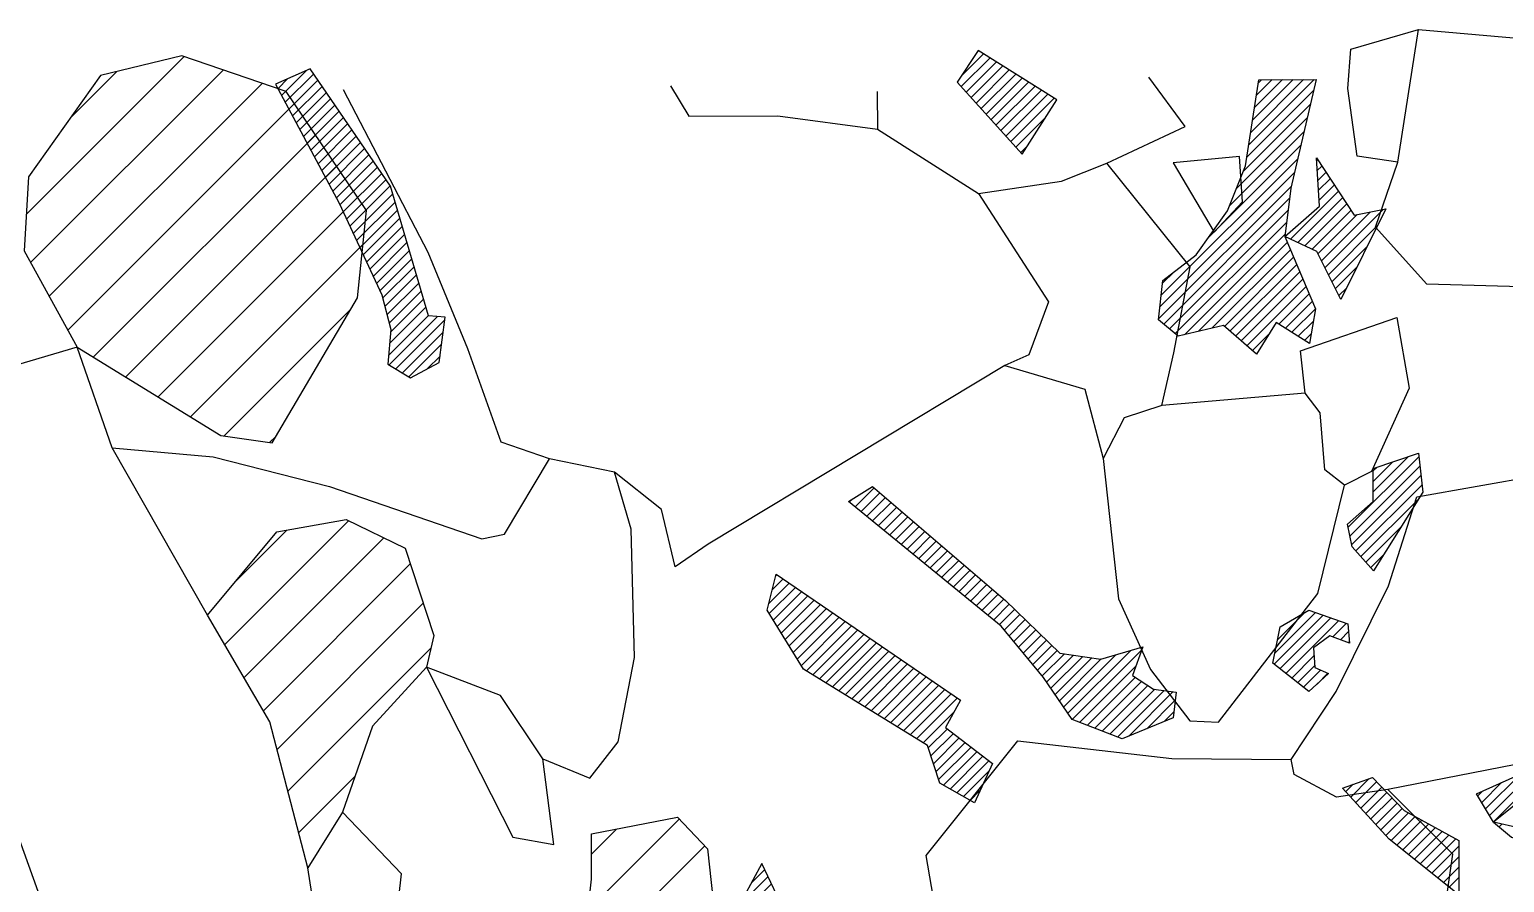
# Model space of a CAD drawing. Header units: metres. Extents: x -0.1 to 2, y -20.9 to -18.49.
# Drawn here: x 1.0036 to 1.5013, y -18.7744 to -18.4865 of the extents above; entities that cross this region are included whole.
import ezdxf

# ---------------------------------------------------------------- set-up
doc = ezdxf.new("R2010")
doc.units = ezdxf.units.M
doc.header["$LTSCALE"] = 25
doc.header["$MEASUREMENT"] = 0
doc.layers.get('0').update_dxf_attribs({"linetype": 'CONTINUOUS'})
for name, color, linetype in [('FEUER', 1, 'CONTINUOUS'), ('KNOCHEN', 2, 'CONTINUOUS'), ('KNOCHENSCHRAFF', 2, 'CONTINUOUS'), ('STEINE', 4, 'CONTINUOUS')]:
    doc.layers.add(name, color=color, linetype=linetype)

# ---------------------------------------------------------------- blocks, each defined once
blk = doc.blocks.new('*X14')
at = {"color": 0}
for p, q in [((131.795, -1850.225), (132.551, -1849.469)), ((131.797, -1850.577), (132.768, -1849.606)), ((108.868, -1850.879), (109.712, -1850.034)), ((131.965, -1850.763), (132.985, -1849.743)), ((132.132, -1850.949), (133.202, -1849.879)), ((132.3, -1851.135), (133.418, -1850.016)), ((108.745, -1850.648), (109.083, -1850.31)), ((108.991, -1851.109), (109.947, -1850.153)), ((109.114, -1851.339), (110.091, -1850.363)), ((109.238, -1851.569), (110.235, -1850.572)), ((132.468, -1851.321), (133.635, -1850.153)), ((132.635, -1851.507), (133.852, -1850.29)), ((132.803, -1851.692), (134.069, -1850.426)), ((132.97, -1851.878), (134.286, -1850.563)), ((141.498, -1852.543), (143.701, -1850.34)), ((141.563, -1852.124), (143.346, -1850.341)), ((141.628, -1851.706), (142.992, -1850.342)), ((141.693, -1851.288), (142.637, -1850.343)), ((141.757, -1850.869), (142.283, -1850.344)), ((141.822, -1850.451), (141.928, -1850.345)), ((109.361, -1851.8), (110.378, -1850.782)), ((109.484, -1852.03), (110.522, -1850.992)), ((133.138, -1852.064), (134.503, -1850.7)), ((133.305, -1852.25), (134.719, -1850.836)), ((133.473, -1852.436), (134.936, -1850.973)), ((141.434, -1852.961), (143.686, -1850.708)), ((109.608, -1852.26), (110.665, -1851.202)), ((109.731, -1852.49), (110.809, -1851.412)), ((109.854, -1852.721), (110.953, -1851.622)), ((133.641, -1852.622), (134.651, -1851.612)), ((141.316, -1853.432), (143.579, -1851.169)), ((109.977, -1852.951), (111.096, -1851.832)), ((110.101, -1853.181), (111.24, -1852.042)), ((140.851, -1854.604), (143.364, -1852.091)), ((141.083, -1854.018), (143.472, -1851.63)), ((110.224, -1853.412), (111.383, -1852.252)), ((110.347, -1853.642), (111.527, -1852.462)), ((133.808, -1852.808), (134.036, -1852.58)), ((140.141, -1855.668), (143.257, -1852.552)), ((110.471, -1853.872), (111.67, -1852.672)), ((110.594, -1854.102), (111.814, -1852.882)), ((110.717, -1854.333), (111.958, -1853.092)), ((138.547, -1857.616), (143.149, -1853.013)), ((143.786, -1853.083), (143.821, -1853.048)), ((110.838, -1854.566), (112.101, -1853.302)), ((110.95, -1854.807), (112.245, -1853.512)), ((138.502, -1858.014), (143.042, -1853.474)), ((143.808, -1853.415), (143.962, -1853.261)), ((143.83, -1853.747), (144.103, -1853.474)), ((111.061, -1855.049), (112.388, -1853.722)), ((111.173, -1855.291), (112.532, -1853.932)), ((138.457, -1858.413), (142.935, -1853.935)), ((142.911, -1855.726), (144.526, -1854.112)), ((143.852, -1854.079), (144.244, -1853.686)), ((143.873, -1854.41), (144.385, -1853.899)), ((111.285, -1855.532), (112.616, -1854.202)), ((111.397, -1855.774), (112.696, -1854.475)), ((138.629, -1858.594), (142.876, -1854.347)), ((143.152, -1855.839), (144.666, -1854.324)), ((143.392, -1855.953), (144.807, -1854.537)), ((111.509, -1856.016), (112.776, -1854.748)), ((111.62, -1856.258), (112.856, -1855.022)), ((138.821, -1858.756), (142.827, -1854.749)), ((143.632, -1856.066), (144.948, -1854.75)), ((143.83, -1856.221), (145.155, -1854.897)), ((143.948, -1856.457), (145.593, -1854.812)), ((144.067, -1856.692), (146.031, -1854.727)), ((111.732, -1856.499), (112.937, -1855.295)), ((111.844, -1856.741), (113.017, -1855.568)), ((139.013, -1858.917), (142.778, -1855.152)), ((139.33, -1858.953), (142.729, -1855.555)), ((144.185, -1856.927), (145.853, -1855.26)), ((111.956, -1856.983), (113.097, -1855.841)), ((139.793, -1858.844), (142.803, -1855.834)), ((140.256, -1858.735), (142.908, -1856.083)), ((144.304, -1857.162), (145.504, -1855.962)), ((112.068, -1857.225), (113.178, -1856.115)), ((112.18, -1857.466), (113.258, -1856.388)), ((140.674, -1858.671), (143.012, -1856.332)), ((140.864, -1858.834), (143.117, -1856.581)), ((112.276, -1857.724), (113.338, -1856.661)), ((112.35, -1858.004), (113.419, -1856.934)), ((138.591, -1857.218), (138.98, -1856.829)), ((141.054, -1858.997), (143.221, -1856.83)), ((141.244, -1859.161), (143.326, -1857.079)), ((144.422, -1857.397), (145.156, -1856.664)), ((112.423, -1858.283), (113.499, -1857.208)), ((112.497, -1858.563), (113.579, -1857.481)), ((141.435, -1859.324), (143.431, -1857.328)), ((142.516, -1858.596), (143.535, -1857.577)), ((144.541, -1857.632), (144.807, -1857.365)), ((112.514, -1859.253), (113.74, -1858.027)), ((112.546, -1858.868), (113.66, -1857.754)), ((142.733, -1858.733), (143.64, -1857.826)), ((142.95, -1858.87), (143.744, -1858.075)), ((112.481, -1859.639), (113.82, -1858.301)), ((112.5, -1859.974), (114.132, -1858.342)), ((112.722, -1860.106), (114.373, -1858.455)), ((143.166, -1859.007), (143.671, -1858.502)), ((112.943, -1860.238), (114.32, -1858.862)), ((141.625, -1859.487), (142.178, -1858.935)), ((143.383, -1859.144), (143.598, -1858.928)), ((113.165, -1860.37), (114.267, -1859.268)), ((113.784, -1860.105), (114.214, -1859.675)), ((145.696, -1864.255), (146.892, -1863.059)), ((144.855, -1865.45), (147.233, -1863.071)), ((144.915, -1865.744), (147.271, -1863.388)), ((145.694, -1863.55), (145.826, -1863.418)), ((145.695, -1863.902), (146.359, -1863.239)), ((144.974, -1866.037), (147.308, -1863.704)), ((145.113, -1866.252), (147.345, -1864.02)), ((128.019, -1864.608), (128.136, -1864.491)), ((128.214, -1864.767), (128.859, -1864.121)), ((128.408, -1864.926), (129.049, -1864.285)), ((128.603, -1865.085), (129.24, -1864.448)), ((145.279, -1866.44), (147.253, -1864.466)), ((128.797, -1865.244), (129.43, -1864.611)), ((128.992, -1865.403), (129.62, -1864.775)), ((129.187, -1865.562), (129.81, -1864.938)), ((129.381, -1865.721), (130.001, -1865.101)), ((129.576, -1865.88), (130.191, -1865.265)), ((129.77, -1866.038), (130.381, -1865.428)), ((145.444, -1866.628), (146.65, -1865.423)), ((129.965, -1866.197), (130.571, -1865.591)), ((130.16, -1866.356), (130.761, -1865.755)), ((130.354, -1866.515), (130.952, -1865.918)), ((130.549, -1866.674), (131.142, -1866.081)), ((130.743, -1866.833), (131.332, -1866.245)), ((130.938, -1866.992), (131.522, -1866.408)), ((145.61, -1866.816), (146.046, -1866.38)), ((125.541, -1867.086), (125.578, -1867.049)), ((131.133, -1867.151), (131.713, -1866.571)), ((131.327, -1867.31), (131.903, -1866.734)), ((131.522, -1867.469), (132.093, -1866.898)), ((125.309, -1868.025), (125.997, -1867.337)), ((125.321, -1868.366), (126.207, -1867.48)), ((125.425, -1867.556), (125.788, -1867.193)), ((131.716, -1867.628), (132.283, -1867.061)), ((131.911, -1867.787), (132.474, -1867.224)), ((132.106, -1867.946), (132.664, -1867.388)), ((125.456, -1868.585), (126.417, -1867.624)), ((125.592, -1868.803), (126.627, -1867.767)), ((125.727, -1869.021), (126.837, -1867.911)), ((132.3, -1868.105), (132.854, -1867.551)), ((132.495, -1868.264), (133.044, -1867.714)), ((132.689, -1868.423), (133.235, -1867.878)), ((125.862, -1869.24), (127.047, -1868.055)), ((125.997, -1869.458), (127.257, -1868.198)), ((126.132, -1869.676), (127.467, -1868.342)), ((126.268, -1869.895), (127.677, -1868.486)), ((132.884, -1868.582), (133.417, -1868.048)), ((133.079, -1868.741), (133.597, -1868.222)), ((133.25, -1868.923), (133.777, -1868.396)), ((142.352, -1870.074), (144.007, -1868.419)), ((142.373, -1869.699), (143.744, -1868.329)), ((142.464, -1869.254), (143.392, -1868.326)), ((142.549, -1870.23), (144.27, -1868.509)), ((126.403, -1870.113), (127.887, -1868.629)), ((126.575, -1870.295), (128.097, -1868.773)), ((126.793, -1870.43), (128.307, -1868.916)), ((133.41, -1869.116), (133.957, -1868.57)), ((133.57, -1869.31), (134.137, -1868.743)), ((133.73, -1869.503), (134.316, -1868.917)), ((142.747, -1870.386), (144.533, -1868.6)), ((144.334, -1869.153), (144.797, -1868.69)), ((144.59, -1869.25), (144.866, -1868.975)), ((127.012, -1870.565), (128.517, -1869.06)), ((127.23, -1870.7), (128.726, -1869.204)), ((127.449, -1870.835), (128.936, -1869.347)), ((127.667, -1870.97), (129.146, -1869.491)), ((133.891, -1869.697), (134.496, -1869.091)), ((134.051, -1869.89), (134.676, -1869.265)), ((134.211, -1870.083), (134.856, -1869.438)), ((144.846, -1869.348), (144.892, -1869.302)), ((127.886, -1871.105), (129.356, -1869.635)), ((128.104, -1871.24), (129.566, -1869.778)), ((128.323, -1871.375), (129.776, -1869.922)), ((134.371, -1870.277), (135.035, -1869.612)), ((134.531, -1870.47), (135.278, -1869.723)), ((134.679, -1870.676), (135.587, -1869.768)), ((134.822, -1870.886), (135.895, -1869.813)), ((134.966, -1871.096), (136.204, -1869.858)), ((135.109, -1871.306), (136.519, -1869.896)), ((135.253, -1871.516), (137.016, -1869.753)), ((135.396, -1871.726), (137.514, -1869.609)), ((135.54, -1871.936), (137.891, -1869.585)), ((142.945, -1870.541), (143.697, -1869.789)), ((128.541, -1871.51), (129.986, -1870.065)), ((128.76, -1871.645), (130.196, -1870.209)), ((128.978, -1871.78), (130.406, -1870.353)), ((129.197, -1871.915), (130.616, -1870.496)), ((135.792, -1872.037), (137.688, -1870.142)), ((136.047, -1872.137), (137.666, -1870.517)), ((143.143, -1870.697), (143.724, -1870.117)), ((143.341, -1870.853), (143.923, -1870.271)), ((143.8, -1870.747), (144.168, -1870.379)), ((129.415, -1872.05), (130.826, -1870.64)), ((129.634, -1872.185), (131.036, -1870.784)), ((129.853, -1872.32), (131.246, -1870.927)), ((136.301, -1872.236), (137.882, -1870.655)), ((136.555, -1872.335), (138.097, -1870.793)), ((136.809, -1872.434), (138.325, -1870.919)), ((137.064, -1872.534), (138.638, -1870.959)), ((137.449, -1872.502), (138.951, -1871)), ((130.071, -1872.455), (131.456, -1871.071)), ((130.29, -1872.59), (131.665, -1871.215)), ((138.054, -1872.251), (139.019, -1871.286)), ((130.508, -1872.725), (131.565, -1871.669)), ((138.658, -1872), (138.973, -1871.685)), ((130.686, -1872.901), (131.332, -1872.255)), ((130.772, -1873.168), (131.532, -1872.409)), ((130.859, -1873.435), (131.731, -1872.563)), ((130.945, -1873.703), (131.931, -1872.717)), ((131.031, -1873.97), (132.131, -1872.87)), ((131.195, -1874.16), (132.331, -1873.024)), ((131.421, -1874.287), (132.531, -1873.178)), ((131.648, -1874.414), (132.73, -1873.332)), ((149.617, -1875.183), (151.307, -1873.493)), ((149.748, -1875.406), (151.947, -1873.206)), ((131.874, -1874.541), (132.728, -1873.687)), ((144.938, -1874.559), (145.564, -1873.933)), ((149.487, -1874.96), (150.666, -1873.78)), ((132.101, -1874.668), (132.429, -1874.34)), ((144.769, -1874.375), (145.018, -1874.126)), ((145.107, -1874.744), (145.812, -1874.038)), ((145.276, -1874.928), (145.985, -1874.219)), ((145.445, -1875.113), (146.159, -1874.399)), ((149.227, -1874.513), (149.385, -1874.354)), ((149.357, -1874.736), (150.026, -1874.067)), ((145.614, -1875.297), (146.332, -1874.579)), ((145.783, -1875.481), (146.505, -1874.76)), ((145.953, -1875.666), (146.678, -1874.94)), ((146.122, -1875.85), (146.885, -1875.087)), ((146.299, -1876.026), (147.113, -1875.213)), ((146.496, -1876.183), (147.34, -1875.339)), ((146.692, -1876.34), (147.568, -1875.464)), ((149.94, -1875.567), (150.034, -1875.473)), ((146.889, -1876.498), (147.796, -1875.59)), ((147.085, -1876.655), (148.024, -1875.716)), ((147.281, -1876.812), (148.252, -1875.841)), ((147.478, -1876.969), (148.48, -1875.967)), ((147.674, -1877.126), (148.581, -1876.219)), ((147.871, -1877.283), (148.582, -1876.572)), ((148.067, -1877.44), (148.583, -1876.924)), ((148.264, -1877.597), (148.584, -1877.277))]:
    blk.add_line(p, q, dxfattribs=at)
blk = doc.blocks.new('*X15')
at = {"color": 0}
for p, q in [((124.293, -1878.587), (125.396, -1877.484)), ((124.308, -1878.219), (125.282, -1877.244)), ((124.726, -1877.447), (125.169, -1877.004)), ((124.493, -1878.74), (125.51, -1877.724)), ((124.693, -1878.894), (125.623, -1877.964)), ((124.893, -1879.047), (125.737, -1878.203)), ((125.093, -1879.201), (125.851, -1878.443)), ((125.294, -1879.354), (126.033, -1878.615)), ((125.506, -1879.495), (126.255, -1878.746)), ((125.719, -1879.636), (126.477, -1878.877)), ((125.932, -1879.777), (126.7, -1879.009)), ((126.145, -1879.917), (126.922, -1879.14)), ((126.357, -1880.058), (127.144, -1879.272)), ((126.57, -1880.199), (127.366, -1879.403)), ((126.783, -1880.34), (127.588, -1879.534)), ((126.995, -1880.481), (127.81, -1879.666)), ((128.021, -1879.809), (128.033, -1879.797)), ((127.792, -1882.512), (129.833, -1880.472)), ((128.322, -1882.336), (130.296, -1880.363)), ((128.852, -1882.16), (130.758, -1880.254)), ((129.382, -1881.984), (130.946, -1880.419)), ((126.908, -1881.982), (127.983, -1880.908)), ((127.055, -1882.189), (128.445, -1880.799)), ((127.201, -1882.396), (128.908, -1880.69)), ((127.348, -1882.603), (129.37, -1880.581)), ((129.911, -1881.807), (131.119, -1880.6)), ((130.441, -1881.631), (131.291, -1880.781)), ((130.971, -1881.455), (131.464, -1880.962)), ((114.524, -1881.285), (114.653, -1881.156)), ((114.576, -1881.586), (115.019, -1881.143)), ((114.628, -1881.888), (115.385, -1881.131)), ((114.681, -1882.189), (115.752, -1881.118)), ((114.733, -1882.49), (116.118, -1881.106)), ((114.785, -1882.792), (116.312, -1881.265)), ((114.837, -1883.093), (116.5, -1881.43)), ((126.469, -1881.361), (126.595, -1881.235)), ((126.615, -1881.568), (127.058, -1881.126)), ((126.762, -1881.775), (127.52, -1881.017)), ((131.501, -1881.279), (131.636, -1881.143)), ((114.89, -1883.394), (116.688, -1881.595)), ((115.017, -1883.62), (116.876, -1881.761)), ((115.227, -1883.764), (117.065, -1881.926)), ((115.436, -1883.908), (117.253, -1882.092)), ((115.645, -1884.052), (117.441, -1882.257)), ((115.855, -1884.197), (117.686, -1882.366)), ((116.064, -1884.341), (117.936, -1882.469)), ((110.11, -1883.578), (110.723, -1882.965)), ((110.168, -1883.166), (110.576, -1882.758)), ((110.225, -1882.755), (110.429, -1882.551)), ((116.297, -1884.461), (118.186, -1882.573)), ((116.664, -1884.448), (118.436, -1882.676)), ((117.031, -1884.435), (118.686, -1882.779)), ((117.397, -1884.422), (118.937, -1882.883)), ((119.328, -1883.906), (120.279, -1882.955)), ((119.342, -1884.245), (120.661, -1882.926)), ((119.539, -1884.402), (121.044, -1882.897)), ((119.82, -1884.474), (121.426, -1882.868)), ((120.101, -1884.547), (121.809, -1882.839)), ((121.725, -1883.277), (122.191, -1882.81)), ((122.079, -1883.276), (122.573, -1882.781)), ((122.434, -1883.275), (122.956, -1882.753)), ((122.788, -1883.273), (123.338, -1882.724)), ((123.143, -1883.272), (123.721, -1882.695)), ((123.498, -1883.271), (124.103, -1882.666)), ((123.852, -1883.27), (124.486, -1882.637)), ((124.207, -1883.269), (124.868, -1882.608)), ((124.561, -1883.268), (125.251, -1882.579)), ((124.916, -1883.267), (125.583, -1882.601)), ((109.277, -1884.764), (110.869, -1883.172)), ((109.506, -1884.888), (111.016, -1883.379)), ((109.978, -1886.184), (113.066, -1883.097)), ((110.012, -1885.443), (112.02, -1883.435)), ((110.071, -1885.738), (112.576, -1883.232)), ((117.764, -1884.409), (119.187, -1882.986)), ((118.131, -1884.396), (119.299, -1883.227)), ((119.299, -1883.227), (119.514, -1883.013)), ((119.314, -1883.566), (119.896, -1882.984)), ((125.271, -1883.266), (125.389, -1883.148)), ((103.702, -1884.682), (104.55, -1883.835)), ((103.768, -1884.262), (104.292, -1883.739)), ((103.834, -1883.843), (104.034, -1883.643)), ((103.85, -1884.888), (104.807, -1883.93)), ((108.818, -1884.516), (109.42, -1883.915)), ((109.048, -1884.64), (109.872, -1883.815)), ((109.736, -1885.012), (111.162, -1883.586)), ((109.891, -1886.625), (112.869, -1883.647)), ((109.917, -1885.184), (111.464, -1883.638)), ((118.497, -1884.383), (119.314, -1883.566)), ((118.864, -1884.369), (119.328, -1883.906)), ((104.15, -1884.941), (105.065, -1884.026)), ((104.45, -1884.995), (105.323, -1884.122)), ((104.75, -1885.049), (105.581, -1884.218)), ((105.05, -1885.102), (105.839, -1884.314)), ((108.36, -1884.267), (108.514, -1884.113)), ((108.589, -1884.391), (108.967, -1884.014)), ((110.023, -1886.847), (112.672, -1884.198)), ((119.231, -1884.356), (119.342, -1884.245)), ((120.382, -1884.619), (120.992, -1884.009)), ((105.35, -1885.156), (105.913, -1884.592)), ((105.65, -1885.209), (105.914, -1884.945)), ((110.154, -1887.069), (112.475, -1884.748)), ((106.053, -1886.927), (107.693, -1885.288)), ((106.07, -1886.557), (107.548, -1885.079)), ((110.286, -1887.291), (112.559, -1885.018)), ((110.435, -1887.495), (112.732, -1885.199)), ((110.697, -1887.587), (112.905, -1885.379)), ((114.255, -1887.918), (116.849, -1885.323)), ((114.337, -1888.19), (117.086, -1885.441)), ((115.09, -1885.315), (115.197, -1885.208)), ((115.144, -1885.614), (115.626, -1885.132)), ((115.199, -1885.914), (116.056, -1885.056)), ((115.253, -1886.213), (116.377, -1885.089)), ((115.307, -1886.512), (116.613, -1885.206)), ((127.815, -1886.733), (129.093, -1885.455)), ((127.953, -1886.947), (129.5, -1885.401)), ((131.341, -1886.035), (132.023, -1885.353)), ((131.388, -1885.634), (131.798, -1885.224)), ((131.435, -1885.234), (131.574, -1885.095)), ((106.002, -1888.039), (108.127, -1885.914)), ((106.019, -1887.668), (107.983, -1885.705)), ((106.036, -1887.298), (107.838, -1885.496)), ((110.959, -1887.678), (113.078, -1885.559)), ((111.221, -1887.77), (113.251, -1885.74)), ((111.595, -1887.75), (113.424, -1885.92)), ((115.303, -1887.577), (117.322, -1885.558)), ((115.543, -1887.69), (117.558, -1885.675)), ((115.783, -1887.804), (117.764, -1885.823)), ((119.137, -1898.592), (132.248, -1885.482)), ((119.331, -1898.752), (132.472, -1885.611)), ((119.525, -1898.911), (132.697, -1885.739)), ((119.719, -1899.071), (132.922, -1885.868)), ((127.884, -1886.31), (128.685, -1885.508)), ((127.953, -1885.887), (128.278, -1885.562)), ((128.147, -1887.108), (129.721, -1885.534)), ((128.34, -1887.268), (129.898, -1885.71)), ((128.533, -1887.428), (130.075, -1885.886)), ((105.902, -1888.846), (108.417, -1886.331)), ((105.985, -1888.409), (108.272, -1886.122)), ((111.991, -1887.707), (113.438, -1886.26)), ((116.023, -1887.918), (117.941, -1886)), ((116.262, -1888.032), (118.118, -1886.176)), ((116.375, -1888.273), (118.296, -1886.352)), ((126.115, -1893.029), (133.146, -1885.997)), ((127.531, -1891.966), (133.371, -1886.126)), ((128.727, -1887.588), (130.253, -1886.062)), ((128.92, -1887.748), (130.43, -1886.239)), ((129.881, -1889.97), (133.595, -1886.255)), ((105.57, -1889.886), (108.707, -1886.749)), ((105.736, -1889.366), (108.562, -1886.54)), ((112.827, -1887.225), (113.331, -1886.72)), ((114.09, -1887.376), (114.532, -1886.934)), ((114.172, -1887.647), (115.075, -1886.744)), ((116.408, -1888.593), (118.473, -1886.528)), ((116.441, -1888.914), (118.65, -1886.705)), ((116.684, -1889.024), (118.828, -1886.881)), ((124.604, -1886.761), (124.833, -1886.532)), ((124.677, -1887.042), (125.178, -1886.541)), ((124.749, -1887.323), (125.522, -1886.55)), ((124.822, -1887.604), (125.867, -1886.559)), ((124.895, -1887.885), (126.212, -1886.568)), ((129.114, -1887.909), (130.539, -1886.483)), ((105.071, -1891.445), (109.141, -1887.375)), ((105.237, -1890.925), (108.996, -1887.166)), ((105.403, -1890.406), (108.852, -1886.957)), ((117.194, -1888.868), (118.926, -1887.136)), ((117.703, -1888.712), (118.976, -1887.44)), ((124.968, -1888.165), (126.104, -1887.029)), ((104.918, -1891.951), (109.286, -1887.583)), ((104.936, -1892.287), (109.431, -1887.792)), ((113.182, -1890.052), (115.543, -1887.69)), ((113.892, -1889.696), (115.783, -1887.804)), ((114.134, -1889.807), (116.023, -1887.918)), ((114.877, -1888.003), (115.303, -1887.577)), ((118.221, -1888.548), (119.025, -1887.744)), ((125.04, -1888.446), (125.779, -1887.707)), ((129.307, -1888.069), (129.462, -1887.914)), ((104.954, -1892.623), (109.506, -1888.071)), ((114.377, -1889.918), (116.262, -1888.032)), ((114.419, -1888.461), (114.877, -1888.003)), ((114.619, -1890.029), (116.375, -1888.273)), ((118.784, -1888.339), (119.075, -1888.048)), ((104.972, -1892.958), (109.397, -1888.533)), ((113.122, -1889.758), (113.964, -1888.916)), ((114.862, -1890.14), (116.408, -1888.593)), ((115.104, -1890.251), (116.441, -1888.914)), ((125.11, -1888.73), (125.13, -1888.711)), ((125.127, -1889.067), (125.497, -1888.696)), ((125.144, -1889.403), (125.865, -1888.682)), ((125.161, -1889.74), (126.233, -1888.668)), ((125.315, -1889.939), (126.521, -1888.733)), ((104.99, -1893.294), (109.289, -1888.995)), ((113.063, -1889.464), (113.196, -1889.33)), ((115.2, -1890.508), (116.566, -1889.142)), ((115.27, -1890.792), (116.809, -1889.253)), ((115.341, -1891.075), (117.051, -1889.364)), ((125.488, -1890.119), (126.454, -1889.154)), ((105.007, -1893.63), (109.18, -1889.457)), ((105.025, -1893.966), (109.071, -1889.919)), ((111.263, -1893.031), (114.377, -1889.918)), ((113.242, -1890.346), (113.706, -1889.881)), ((113.357, -1890.583), (114.134, -1889.807)), ((113.706, -1889.881), (113.892, -1889.696)), ((115.411, -1891.358), (117.294, -1889.475)), ((115.481, -1891.641), (117.536, -1889.586)), ((115.552, -1891.924), (117.779, -1889.697)), ((115.622, -1892.208), (118.021, -1889.808)), ((115.692, -1892.491), (118.264, -1889.919)), ((117.105, -1891.785), (118.952, -1889.938)), ((125.661, -1890.3), (126.387, -1889.575)), ((105.043, -1894.302), (109.081, -1890.264)), ((111.243, -1894.112), (115.104, -1890.251)), ((111.25, -1893.752), (114.862, -1890.14)), ((111.256, -1893.391), (114.619, -1890.029)), ((116.79, -1891.747), (118.546, -1889.99)), ((117.42, -1891.824), (119.228, -1890.016)), ((120.132, -1891.587), (121.476, -1890.243)), ((120.793, -1891.279), (121.671, -1890.401)), ((125.834, -1890.481), (126.32, -1889.995)), ((126.007, -1890.661), (126.252, -1890.416)), ((105.061, -1894.637), (109.154, -1890.544)), ((105.078, -1894.973), (109.227, -1890.824)), ((111.236, -1894.472), (115.2, -1890.508)), ((111.27, -1892.671), (113.111, -1890.829)), ((111.384, -1894.678), (115.27, -1890.792)), ((113.301, -1890.639), (113.357, -1890.583)), ((117.736, -1891.862), (119.093, -1890.504)), ((119.041, -1891.617), (119.814, -1890.844)), ((119.122, -1891.89), (120.368, -1890.644)), ((119.471, -1891.894), (120.922, -1890.444)), ((121.454, -1890.972), (121.76, -1890.666)), ((126.18, -1890.842), (126.185, -1890.837)), ((105.151, -1895.254), (109.301, -1891.105)), ((105.225, -1895.533), (109.374, -1891.385)), ((111.577, -1894.839), (115.341, -1891.075)), ((111.769, -1895), (115.411, -1891.358)), ((118.051, -1891.9), (118.958, -1890.993)), ((118.366, -1891.939), (118.96, -1891.345)), ((118.96, -1891.345), (119.26, -1891.045)), ((105.299, -1895.813), (109.452, -1891.66)), ((105.373, -1896.093), (109.724, -1891.742)), ((105.447, -1896.372), (109.995, -1891.824)), ((105.521, -1896.652), (110.267, -1891.906)), ((111.277, -1892.31), (111.671, -1891.916)), ((111.962, -1895.161), (115.481, -1891.641)), ((112.155, -1895.321), (115.552, -1891.924)), ((114.593, -1894.297), (117.105, -1891.785)), ((114.625, -1894.619), (117.42, -1891.824)), ((114.657, -1894.94), (117.736, -1891.862)), ((114.689, -1895.262), (118.051, -1891.9)), ((116.497, -1892.039), (116.79, -1891.747)), ((118.681, -1891.977), (119.041, -1891.617)), ((118.996, -1892.016), (119.122, -1891.89)), ((132.014, -1893.494), (133.794, -1891.713)), ((132.734, -1892.42), (133.562, -1891.592)), ((133.172, -1892.689), (134.026, -1891.835)), ((105.595, -1896.932), (110.538, -1891.988)), ((105.668, -1897.212), (110.809, -1892.07)), ((105.716, -1897.518), (111.081, -1892.153)), ((105.747, -1897.84), (111.277, -1892.31)), ((112.347, -1895.482), (115.622, -1892.208)), ((114.721, -1895.583), (118.366, -1891.939)), ((114.777, -1895.881), (118.681, -1891.977)), ((115.005, -1896.007), (118.996, -1892.016)), ((115.232, -1896.133), (119.197, -1892.168)), ((115.763, -1892.774), (116.497, -1892.039)), ((120.53, -1893.31), (121.543, -1892.297)), ((120.655, -1892.832), (121.077, -1892.409)), ((105.778, -1898.163), (111.27, -1892.671)), ((114.989, -1893.195), (115.692, -1892.491)), ((115.46, -1896.259), (119.266, -1892.453)), ((115.482, -1893.055), (115.763, -1892.774)), ((115.687, -1896.385), (119.334, -1892.738)), ((120.405, -1893.789), (121.75, -1892.444)), ((105.809, -1898.485), (111.263, -1893.031)), ((105.84, -1898.807), (111.256, -1893.391)), ((114.555, -1893.628), (114.989, -1893.195)), ((114.574, -1893.963), (115.482, -1893.055)), ((115.915, -1896.511), (119.403, -1893.023)), ((120.28, -1894.267), (121.603, -1892.945)), ((106, -1899.002), (111.25, -1893.752)), ((112.576, -1895.608), (114.555, -1893.628)), ((116.142, -1896.637), (119.252, -1893.528)), ((120.155, -1894.746), (121.456, -1893.445)), ((126.841, -1894.777), (127.78, -1893.838)), ((132.04, -1895.235), (133.785, -1893.49)), ((132.228, -1895.401), (133.987, -1893.641)), ((132.416, -1895.566), (134.19, -1893.792)), ((106.254, -1899.101), (111.243, -1894.112)), ((112.995, -1895.542), (114.574, -1893.963)), ((113.414, -1895.476), (114.573, -1894.318)), ((116.37, -1896.763), (119.012, -1894.121)), ((120.059, -1895.196), (121.309, -1893.946)), ((126.907, -1895.065), (127.983, -1893.989)), ((127.504, -1894.821), (128.186, -1894.14)), ((128.102, -1894.577), (128.388, -1894.291)), ((106.509, -1899.199), (111.236, -1894.472)), ((106.764, -1899.298), (111.163, -1894.899)), ((116.597, -1896.889), (118.863, -1894.624)), ((120.316, -1895.292), (121.162, -1894.446)), ((129.022, -1895.778), (129.972, -1894.829)), ((129.639, -1894.807), (129.732, -1894.715)), ((132.605, -1895.731), (133.642, -1894.694)), ((107.019, -1899.397), (111.07, -1895.345)), ((116.825, -1897.015), (118.852, -1894.988)), ((117.052, -1897.141), (118.842, -1895.352)), ((118.943, -1898.433), (122.348, -1895.028)), ((120.574, -1895.387), (121.015, -1894.947)), ((129.041, -1896.112), (130.211, -1894.943)), ((129.224, -1896.283), (130.451, -1895.057)), ((129.407, -1896.453), (130.69, -1895.171)), ((129.59, -1896.624), (130.93, -1895.285)), ((108.264, -1898.505), (110.978, -1895.791)), ((117.28, -1897.267), (118.831, -1895.716)), ((120.832, -1895.483), (120.868, -1895.447)), ((132.793, -1895.896), (132.896, -1895.794)), ((108.524, -1898.598), (110.885, -1896.237)), ((108.785, -1898.691), (110.637, -1896.839)), ((119.913, -1899.23), (121.961, -1897.182)), ((109.045, -1898.784), (110.19, -1897.64)), ((109.306, -1898.877), (109.742, -1898.441))]:
    blk.add_line(p, q, dxfattribs=at)
blk = doc.blocks.new('*X26')
at = {"color": 0}
for p, q in [((100.252, -1854.898), (105.585, -1849.565)), ((100.401, -1856.517), (106.9, -1850.018)), ((101.727, -1851.656), (103.311, -1850.072)), ((101.029, -1857.657), (108.215, -1850.471)), ((101.657, -1858.797), (109.296, -1851.158)), ((102.517, -1859.705), (110.008, -1852.213)), ((103.61, -1860.379), (110.721, -1853.268)), ((104.703, -1861.054), (111.433, -1854.324)), ((105.797, -1861.728), (111.612, -1855.913)), ((106.921, -1862.371), (111.216, -1858.076)), ((108.466, -1862.594), (108.675, -1862.385)), ((106.954, -1869.41), (111.13, -1865.234)), ((107.317, -1867.279), (109.049, -1865.546)), ((107.604, -1870.527), (112.321, -1865.81)), ((108.254, -1871.645), (113.21, -1866.689)), ((108.715, -1872.952), (113.65, -1868.017)), ((109.08, -1874.354), (113.91, -1869.525)), ((109.446, -1875.756), (111.341, -1873.861)), ((119.206, -1878.371), (122.279, -1875.298)), ((119.323, -1876.486), (120.172, -1875.637)), ((119.13, -1880.214), (123.144, -1876.2))]:
    blk.add_line(p, q, dxfattribs=at)

msp = doc.modelspace()

# ---------------------------------------------------------------- linework, layer by layer
at = {"layer": 'KNOCHEN'}
for points in [[(1.33857, -18.52863), (1.35022, -18.51027), (1.32371, -18.49356), (1.31662, -18.50427), (1.33857, -18.52863)], [(1.12554, -18.58777), (1.12455, -18.59948), (1.1322, -18.60403), (1.14185, -18.59892), (1.14384, -18.58365), (1.13825, -18.58315), (1.1254, -18.53943), (1.09831, -18.49982), (1.08662, -18.50494), (1.10811, -18.54508), (1.12245, -18.57608), (1.12554, -18.58777)], [(1.42719, -18.55635), (1.43744, -18.58074), (1.43544, -18.59245), (1.42423, -18.58536), (1.41764, -18.59607), (1.40642, -18.58643), (1.39116, -18.59004), (1.38453, -18.58446), (1.38602, -18.57123), (1.39719, -18.56254), (1.40783, -18.54776), (1.41389, -18.53247), (1.41839, -18.50346), (1.43772, -18.5034), (1.42918, -18.54006), (1.42719, -18.55635)], [(1.44608, -18.57767), (1.43789, -18.56141), (1.42719, -18.55635), (1.43887, -18.54614), (1.4378, -18.52986), (1.45058, -18.54916), (1.46126, -18.54709), (1.44608, -18.57767)], [(1.45704, -18.66923), (1.44989, -18.66111), (1.44834, -18.65348), (1.45697, -18.64582), (1.45694, -18.63463), (1.47219, -18.62949), (1.47375, -18.64272), (1.45704, -18.66923)], [(1.38951, -18.71878), (1.37223, -18.72596), (1.35542, -18.71939), (1.34571, -18.70517), (1.33141, -18.68792), (1.27989, -18.64583), (1.28802, -18.64072), (1.33291, -18.67926), (1.35128, -18.69702), (1.36503, -18.69901), (1.37926, -18.6949), (1.37573, -18.70458), (1.38286, -18.70914), (1.3905, -18.71013), (1.38951, -18.71878)], [(1.32242, -18.74748), (1.3107, -18.7409), (1.30659, -18.72819), (1.26479, -18.70236), (1.25252, -18.68255), (1.25554, -18.67033), (1.31774, -18.71289), (1.31268, -18.72206), (1.32849, -18.73423), (1.32242, -18.74748)], [(1.43528, -18.71), (1.42304, -18.70037), (1.42555, -18.68815), (1.4352, -18.68252), (1.44844, -18.68706), (1.44897, -18.69368), (1.44235, -18.69115), (1.43676, -18.69524), (1.43729, -18.70185), (1.44188, -18.70387), (1.43528, -18.71)], [(1.49749, -18.75409), (1.49186, -18.74443), (1.52388, -18.73009), (1.52849, -18.74076), (1.51018, -18.74387), (1.49749, -18.75409)], [(1.44657, -18.74253), (1.45674, -18.73894), (1.46745, -18.7501), (1.4858, -18.76023), (1.48586, -18.77854), (1.46239, -18.75979), (1.44657, -18.74253)], [(1.50361, -18.75916), (1.52806, -18.76824), (1.56463, -18.74473), (1.53819, -18.75346), (1.51531, -18.7581), (1.49749, -18.75409), (1.50361, -18.75916)], [(1.2712, -18.80564), (1.28034, -18.79798), (1.25893, -18.78532), (1.25074, -18.76804), (1.24163, -18.78486), (1.25285, -18.79348), (1.2712, -18.80564)]]:
    msp.add_lwpolyline(points, dxfattribs=at)
at = {"layer": 'STEINE'}
for points in [[(1.46528, -18.5313), (1.45154, -18.52931), (1.44842, -18.50642), (1.4494, -18.49319), (1.47227, -18.4865)], [(1.45771, -18.55321), (1.46528, -18.5313), (1.47227, -18.4865), (1.58374, -18.49635), (1.64484, -18.51042), (1.66013, -18.5175), (1.66582, -18.547), (1.59059, -18.57571), (1.47507, -18.57249), (1.45771, -18.55321)], [(1.09019, -18.50748), (1.05504, -18.49537), (1.02759, -18.50207), (1.00326, -18.53623), (1.00181, -18.56117), (1.01971, -18.59368), (1.06814, -18.62356), (1.08545, -18.62605), (1.11431, -18.57712), (1.11728, -18.5476), (1.09019, -18.50748)], [(1.21994, -18.50557), (1.22608, -18.51573), (1.2561, -18.51564), (1.2897, -18.52012), (1.32385, -18.5419), (1.34737, -18.57847), (1.34081, -18.5963), (1.33268, -18.59988), (1.23261, -18.66022), (1.22144, -18.66789), (1.2168, -18.64856), (1.20099, -18.63589), (1.1791, -18.63137), (1.1628, -18.62583), (1.15151, -18.59431), (1.13818, -18.56178), (1.10952, -18.50691)], [(1.32385, -18.5419), (1.35183, -18.53775), (1.36708, -18.53159), (1.3935, -18.5193), (1.38124, -18.50255)], [(1.28966, -18.5074), (1.2897, -18.52012)], [(1.38946, -18.53153), (1.40327, -18.55489), (1.41291, -18.54469), (1.41185, -18.52943), (1.38946, -18.53153)], [(1.38564, -18.61346), (1.38965, -18.59564), (1.39517, -18.56662), (1.36708, -18.53159)], [(1.44729, -18.64025), (1.44066, -18.63518), (1.43907, -18.61585), (1.43396, -18.60925), (1.4324, -18.59501), (1.46493, -18.58372), (1.46907, -18.60762), (1.45643, -18.63564), (1.44729, -18.64025)], [(1.01971, -18.59368), (0.93481, -18.61887), (0.92722, -18.63466), (0.92984, -18.65806), (0.94463, -18.67125), (0.94567, -18.67684), (0.96206, -18.71394), (0.98959, -18.73065), (1.0096, -18.78606), (1.01626, -18.80283), (1.03258, -18.8155), (1.06268, -18.84187), (1.07846, -18.84284), (1.10333, -18.82191), (1.10432, -18.81275), (1.09758, -18.76951), (1.08471, -18.72019), (1.06374, -18.68413), (1.03152, -18.62774), (1.01971, -18.59368)], [(1.33268, -18.59988), (1.35967, -18.60794), (1.36584, -18.63133)], [(1.43396, -18.60925), (1.38564, -18.61346), (1.37293, -18.61757), (1.36584, -18.63133), (1.37107, -18.67864), (1.38183, -18.70252), (1.39511, -18.71979), (1.40478, -18.72027), (1.43823, -18.67691), (1.44729, -18.64025)], [(1.59535, -18.63829), (1.6126, -18.61992), (1.62789, -18.627), (1.65035, -18.65288), (1.65555, -18.68899), (1.64651, -18.73126), (1.54931, -18.72595), (1.50964, -18.7337), (1.46184, -18.743), (1.44454, -18.74559), (1.43027, -18.738), (1.42924, -18.73291), (1.44444, -18.70997), (1.46214, -18.6743), (1.47172, -18.64425), (1.51241, -18.63701)], [(1.03152, -18.62774), (1.06562, -18.63069), (1.10483, -18.64075), (1.15628, -18.65841), (1.16391, -18.65686), (1.1791, -18.63137)], [(1.17685, -18.73264), (1.19264, -18.73921), (1.20228, -18.72697), (1.20779, -18.69846), (1.20664, -18.65521), (1.20099, -18.63589)], [(1.06374, -18.68413), (1.08707, -18.65607), (1.11046, -18.65193), (1.13034, -18.66154), (1.14009, -18.69102), (1.13758, -18.70172), (1.11932, -18.72162), (1.10923, -18.75065), (1.09758, -18.76951)], [(1.13758, -18.70172), (1.16675, -18.75913), (1.1805, -18.76164), (1.17685, -18.73264), (1.16254, -18.71131), (1.13758, -18.70172)], [(1.31448, -18.81365), (1.30619, -18.76534), (1.33712, -18.72657), (1.38904, -18.73252), (1.42924, -18.73291)], [(1.31448, -18.81365), (1.38367, -18.81039), (1.43816, -18.82295), (1.46718, -18.82948), (1.47582, -18.8259), (1.48179, -18.77907), (1.48378, -18.76481), (1.46184, -18.743)], [(1.10432, -18.81275), (1.12616, -18.79742), (1.12913, -18.77146), (1.10923, -18.75065)], [(1.19643, -18.81654), (1.19028, -18.79926), (1.19325, -18.7733), (1.19321, -18.75804), (1.2222, -18.75235), (1.2324, -18.76301), (1.23607, -18.79709), (1.25442, -18.80823), (1.25039, -18.82096), (1.21985, -18.81953), (1.19643, -18.81654), (1.19643, -18.81654)]]:
    msp.add_lwpolyline(points, dxfattribs=at)

# ---------------------------------------------------------------- block references
at = {"layer": 'FEUER', "xscale": 0.01, "yscale": 0.01, "zscale": 0.01}
msp.add_blockref('*X26', (0, 0), dxfattribs=at)
at = {"layer": 'KNOCHENSCHRAFF', "xscale": 0.01, "yscale": 0.01, "zscale": 0.01}
for name in ['*X14', '*X15']:
    msp.add_blockref(name, (0, 0), dxfattribs=at)

doc.saveas('drawing.dxf')
